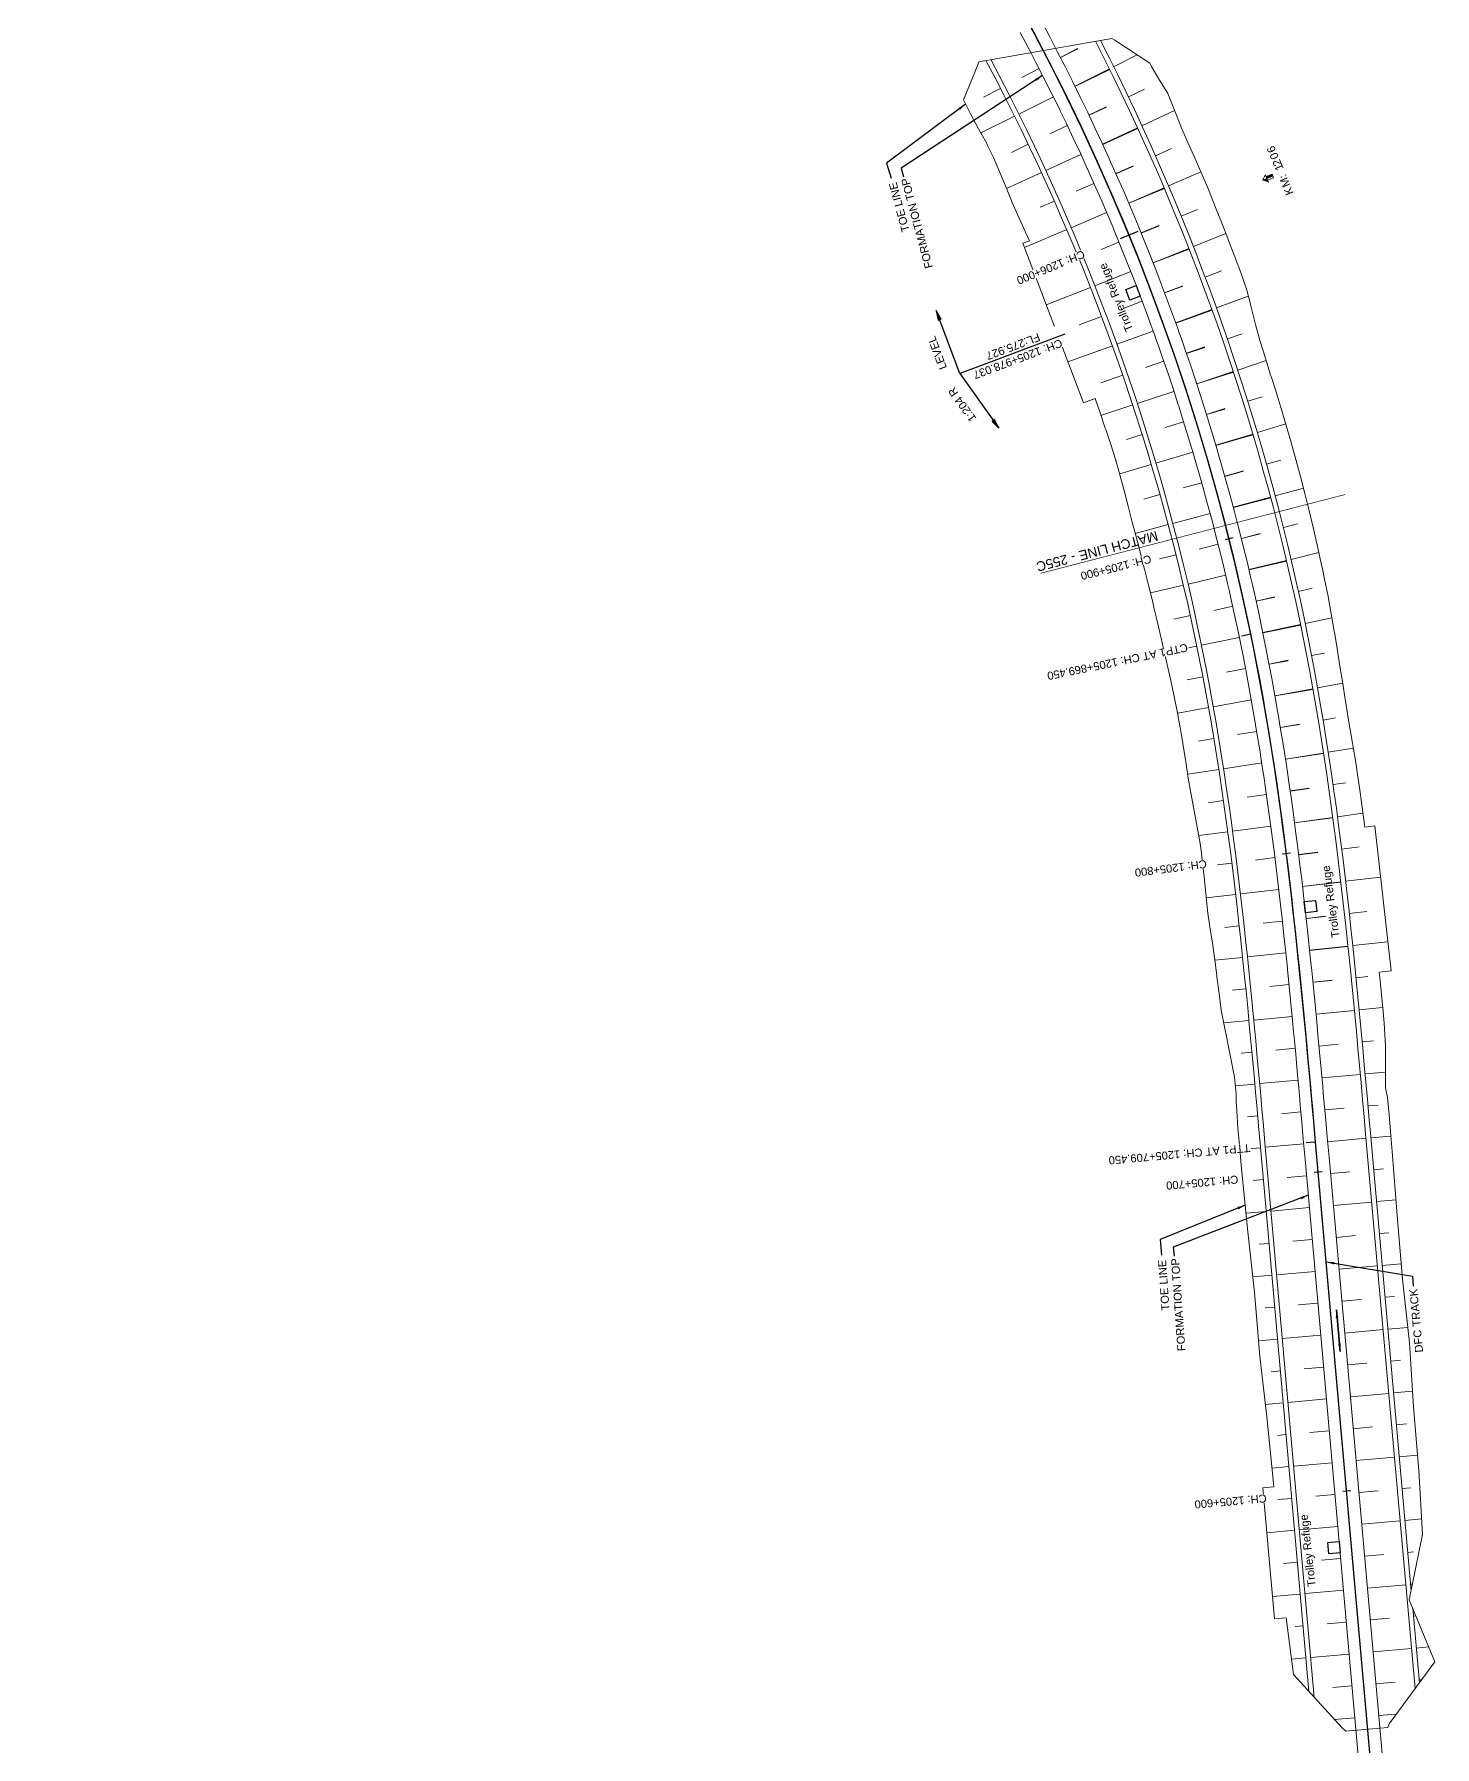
# Model space of a CAD drawing. Header units: metres. Extents: x 628619 to 633107, y 3388321 to 3391067.
# Drawn here: x 631748 to 632185, y 3389479 to 3390013 of the extents above; entities that cross this region are included whole.
import ezdxf
from ezdxf.enums import TextEntityAlignment as Align

# ---------------------------------------------------------------- set-up
doc = ezdxf.new("R2010")
doc.units = ezdxf.units.M
doc.header["$MEASUREMENT"] = 0
doc.linetypes.add('CENTER2', pattern=[1.125, 0.75, -0.125, 0.125, -0.125])
doc.linetypes.add('PHANTOM2', pattern=[1.25, 0.625, -0.125, 0.125, -0.125, 0.125, -0.125])
for name, color, linetype, lineweight in [('C-ALIG-DG-SPIRAL', 1, 'CENTER2', 70), ('C-ALIG-LABL-DG', 1, 'Continuous', 25), ('C-ALIG-LABL-DG-MARK', 1, 'Continuous', 25), ('Km post', 1, 'Continuous', 13), ('MATCH LINE', 7, 'Continuous', 0), ('PROPOSED DFCC TOE LINE', 239, 'Continuous', 0), ('PROPOSED DFCC TOE SLOPES', 239, 'Continuous', 0), ('PROPOSED DFCC TRACK', 1, 'Continuous', 0), ('PROPOSED FORMATION LINE - PLAN', 187, 'Continuous', 0)]:
    doc.layers.add(name, color=color, linetype=linetype, lineweight=lineweight)
doc.layers.add('Trolley Refuse', color=10, linetype='Continuous')
doc.styles.add('Arial', font='arial.ttf')
doc.styles.get("Standard").update_dxf_attribs({"font": 'arial.ttf'})
doc.dimstyles.new('ISO-25', dxfattribs={"dimtxt": 2.5, "dimasz": 2.5, "dimexe": 1.25, "dimexo": 0.625, "dimtad": 1, "dimtxsty": 'Standard', "dimcen": 2.5, "dimadec": 0, "dimazin": 0, "dimtfac": 1, "dimtmove": 0, "dimatfit": 3, "dimfxl": 1, "dimarcsym": 0})

# ---------------------------------------------------------------- blocks, each defined once
blk = doc.blocks.new('Direction')
h = blk.add_hatch(color=256)
h.dxf.hatch_style = 1
h.paths.add_polyline_path([(-5.54, 0), (-4.75, -0.13), (-4.75, 0.13)])
blk.add_lwpolyline([(-5.54, 0), (-4.75, -0.13), (-4.75, 0.13)], close=True)
blk.add_lwpolyline([(0, 0), (-5.54, 0)])
blk = doc.blocks.new('Tick Hor')
blk.add_lwpolyline([(-0.5, 0), (0.5, 0)])
blk = doc.blocks.new('KM Post')
at = {"layer": 'Km post', "lineweight": 13}
h = blk.add_hatch(color=256, dxfattribs=at)
h.paths.add_polyline_path([(0, -8.9), (1.6, -8.9), (1.6, -3.8), (0, -3.8)])
h.paths.add_polyline_path([(0, -3.8), (0, 0), (-3.4, -3.8)])
for p, q in [((0, -8.9), (0, 0)), ((3.1, -3.8), (0, 0)), ((3.1, -3.8), (-3.4, -3.8))]:
    blk.add_line(p, q, dxfattribs=at)
blk.add_lwpolyline([(1.6, -3.8), (1.6, -8.9), (-1.6, -8.9), (-1.6, -3.8)], dxfattribs=at)

msp = doc.modelspace()

# ---------------------------------------------------------------- linework, layer by layer
at = {"layer": 'C-ALIG-DG-SPIRAL', "color": 1, "linetype": 'Continuous', "lineweight": 30, "flags": 128}
for points in [[(632127.6174, 3389826.0314, 0.55174363), (631018.9214, 3390242.519)], [(632169.8403, 3389420.4818), (632147.7482, 3389668.603), (632147.2749, 3389673.9153), (632146.8003, 3389679.2275), (632146.323, 3389684.5394), (632145.8415, 3389689.851), (632145.3544, 3389695.162), (632144.8605, 3389700.4724), (632144.3584, 3389705.7821), (632143.8466, 3389711.0908), (632143.3237, 3389716.3984), (632142.7885, 3389721.7048), (632142.2395, 3389727.0098), (632141.6754, 3389732.3132), (632141.0948, 3389737.6149), (632140.4963, 3389742.9145), (632139.8785, 3389748.2119), (632139.2402, 3389753.5069), (632138.58, 3389758.7992), (632137.8964, 3389764.0886), (632137.1883, 3389769.3747), (632136.4541, 3389774.6572), (632135.6927, 3389779.9359), (632134.9027, 3389785.2104), (632134.0828, 3389790.4803), (632133.2316, 3389795.7453), (632132.348, 3389801.0049), (632131.4306, 3389806.2587), (632130.4783, 3389811.5063), (632129.4897, 3389816.7472), (632128.4636, 3389821.9809), (632127.399, 3389827.2069, 0.55066599), (631019.8597, 3390243.2599)]]:
    msp.add_lwpolyline(points, format="xyb", dxfattribs=at)
for points in [[(632147.8544, 3389667.41), (632147.3964, 3389672.5509), (632146.9373, 3389677.6918), (632146.4757, 3389682.8324), (632146.0104, 3389687.9726), (632145.5402, 3389693.1125), (632145.0639, 3389698.2517), (632144.5803, 3389703.3903), (632144.0881, 3389708.5281), (632143.5862, 3389713.6649), (632143.0733, 3389718.8007), (632142.5481, 3389723.9352), (632142.0095, 3389729.0683), (632141.4563, 3389734.1998), (632140.8872, 3389739.3296), (632140.301, 3389744.4575), (632139.6965, 3389749.5833), (632139.0726, 3389754.7067), (632138.4279, 3389759.8276), (632137.7613, 3389764.9457), (632137.0716, 3389770.0606), (632136.3575, 3389775.1723), (632135.618, 3389780.2803), (632134.8517, 3389785.3844), (632134.0575, 3389790.4842), (632133.2342, 3389795.5794), (632132.3806, 3389800.6696), (632131.4956, 3389805.7545), (632130.5779, 3389810.8335), (632129.6264, 3389815.9063), (632128.64, 3389820.9725), (632127.6174, 3389826.0314)], [(632169.737, 3389421.6429), (632147.8544, 3389667.41)]]:
    msp.add_lwpolyline(points, dxfattribs=at)
at = {"layer": 'C-ALIG-LABL-DG', "color": 1, "linetype": 'Continuous', "lineweight": 25}
msp.add_line((632089.5493, 3389950.7101), (632087.2366, 3389949.7606), dxfattribs=at)
at = {"layer": 'C-ALIG-LABL-DG-MARK', "color": 1, "linetype": 'Continuous', "lineweight": 25}
for p, q in [((632127.6174, 3389826.0314), (632124.6791, 3389825.4263)), ((632147.8544, 3389667.41), (632144.8662, 3389667.1439))]:
    msp.add_line(p, q, dxfattribs=at)
at = {"layer": 'MATCH LINE', "color": 10, "linetype": 'PHANTOM2', "ltscale": 15, "const_width": 0.2}
msp.add_lwpolyline([(632157.0836, 3389869.6963), (632061.89, 3389845.0815)], dxfattribs=at)
at = {"layer": 'PROPOSED DFCC TOE LINE', "lineweight": 0, "flags": 128}
for points in [[(632178.919, 3389496.6722), (632163.4859, 3389670.0042), (632163.0126, 3389675.3173), (632162.5376, 3389680.6335), (632162.0595, 3389685.9536), (632161.5762, 3389691.2856), (632161.0875, 3389696.615), (632160.5915, 3389701.9479), (632160.0868, 3389707.284), (632159.5721, 3389712.6233), (632159.0458, 3389717.9657), (632158.5067, 3389723.3108), (632157.9533, 3389728.6586), (632157.3842, 3389734.0089), (632156.798, 3389739.3614), (632156.1933, 3389744.716), (632155.5687, 3389750.0724), (632154.9227, 3389755.4304), (632154.2541, 3389760.7897), (632153.5614, 3389766.15), (632152.8432, 3389771.5111), (632152.0981, 3389776.8725), (632151.3248, 3389782.234), (632150.5217, 3389787.5952), (632149.6877, 3389792.9556), (632148.8213, 3389798.3149), (632147.9212, 3389803.6726), (632146.9861, 3389809.0283), (632146.0146, 3389814.3814), (632145.0054, 3389819.7314), (632143.9573, 3389825.0778), (632142.8751, 3389830.39, 0.06729477), (632079.074, 3390011.2778)], [(632177.7045, 3389527.2257), (632164.98, 3389670.1373), (632164.5067, 3389675.4504), (632164.0317, 3389680.767), (632163.5535, 3389686.0879), (632163.07, 3389691.4218), (632162.5811, 3389696.7529), (632162.085, 3389702.0879), (632161.58, 3389707.4266), (632161.065, 3389712.7688), (632160.5384, 3389718.1145), (632159.9989, 3389723.4633), (632159.4451, 3389728.8152), (632158.8755, 3389734.1699), (632158.2888, 3389739.5272), (632157.6835, 3389744.8871), (632157.0582, 3389750.2491), (632156.4116, 3389755.613), (632155.7422, 3389760.9787), (632155.0486, 3389766.3458), (632154.3294, 3389771.7139), (632153.5833, 3389777.0828), (632152.8088, 3389782.4522), (632152.0046, 3389787.8216), (632151.1692, 3389793.1906), (632150.3014, 3389798.5589), (632149.3997, 3389803.9259), (632148.4629, 3389809.2912), (632147.4895, 3389814.6544), (632146.4784, 3389820.0147), (632145.4282, 3389825.3718), (632144.3443, 3389830.6922, 0.0671334), (632080.6203, 3390011.549)], [(632145.7684, 3389495.7705), (632130.5163, 3389667.0687), (632130.0432, 3389672.3803), (632129.569, 3389677.688), (632129.0924, 3389682.991), (632128.6129, 3389688.2802), (632128.1277, 3389693.5711), (632127.6361, 3389698.8569), (632127.1367, 3389704.1375), (632126.6281, 3389709.4127), (632126.109, 3389714.6824), (632125.5781, 3389719.9464), (632125.034, 3389725.2045), (632124.4753, 3389730.4566), (632123.9008, 3389735.7025), (632123.3091, 3389740.9419), (632122.6989, 3389746.1748), (632122.0689, 3389751.4008), (632121.4178, 3389756.6197), (632120.7443, 3389761.8314), (632120.0471, 3389767.0354), (632119.325, 3389772.2316), (632118.5766, 3389777.4196), (632117.8008, 3389782.5992), (632116.9963, 3389787.77), (632116.1619, 3389792.9317), (632115.2963, 3389798.0839), (632114.3984, 3389803.2262), (632113.467, 3389808.3583), (632112.5009, 3389813.4797), (632111.4991, 3389818.59), (632110.4537, 3389823.7213, 0.07104656), (632044.8697, 3390005.2785)], [(632147.4378, 3389493.9343), (632132.0104, 3389667.2017), (632131.5372, 3389672.5134), (632131.063, 3389677.8215), (632130.5864, 3389683.1252), (632130.1067, 3389688.4164), (632129.6214, 3389693.709), (632129.1296, 3389698.997), (632128.6299, 3389704.2801), (632128.1211, 3389709.5582), (632127.6016, 3389714.8312), (632127.0703, 3389720.0988), (632126.5258, 3389725.361), (632125.9666, 3389730.6176), (632125.3916, 3389735.8683), (632124.7993, 3389741.113), (632124.1884, 3389746.3514), (632123.5577, 3389751.5834), (632122.9058, 3389756.8087), (632122.2315, 3389762.0271), (632121.5333, 3389767.2382), (632120.8102, 3389772.4419), (632120.0607, 3389777.6378), (632119.2836, 3389782.8256), (632118.4778, 3389788.005), (632117.6419, 3389793.1756), (632116.7748, 3389798.3371), (632115.8752, 3389803.4891), (632114.942, 3389808.6312), (632113.9739, 3389813.763), (632112.97, 3389818.8841), (632111.923, 3389824.0236, 0.07086822), (632046.4233, 3390005.551)]]:
    msp.add_lwpolyline(points, format="xyb", dxfattribs=at)
for points in [[(632085.0763, 3390011.5899), (632096.0219, 3390004.4653), (632096.6229, 3390003.4501), (632098.799, 3389999.6866), (632101.6618, 3389994.9408), (632103.7247, 3389989.8168), (632105.729, 3389984.7428), (632105.7529, 3389984.6817), (632107.9679, 3389979.6336), (632110.2341, 3389974.608), (632112.4171, 3389969.5458), (632114.0566, 3389965.6734), (632114.5577, 3389964.4654), (632116.6204, 3389959.353), (632118.6456, 3389954.2258), (632120.4196, 3389949.642), (632120.633, 3389949.0842), (632121.7004, 3389946.3206), (632122.6175, 3389943.9417), (632124.5625, 3389938.7841), (632126.3145, 3389933.5559), (632127.2549, 3389929.9924), (632127.719, 3389928.2067), (632128.1497, 3389926.5358), (632129.0871, 3389922.8523), (632130.5532, 3389917.5384), (632132.1702, 3389912.2791), (632133.7847, 3389907.0209), (632133.9353, 3389906.5678), (632135.5004, 3389901.7953), (632137.1317, 3389896.5429), (632138.6948, 3389891.2698), (632140.0093, 3389886.7178), (632140.2178, 3389885.9851), (632141.6911, 3389880.6865), (632143.1133, 3389875.3741), (632144.495, 3389870.0514), (632145.3529, 3389866.6601), (632145.8376, 3389864.719), (632147.1177, 3389859.3715), (632148.3448, 3389854.0119), (632149.5323, 3389848.644), (632150.0084, 3389846.4363), (632150.6793, 3389843.2679), (632151.7242, 3389837.8706), (632152.7281, 3389832.4666), (632153.6983, 3389827.0238), (632153.8666, 3389826.0563), (632154.6229, 3389821.5802), (632155.4418, 3389816.125), (632156.3173, 3389810.6887), (632157.0976, 3389805.6463), (632157.157, 3389805.2538), (632158.0131, 3389799.829), (632158.9672, 3389794.4265), (632159.8747, 3389789.0222), (632160.4864, 3389785.3619), (632160.7723, 3389783.6219), (632161.5756, 3389778.2135), (632162.3046, 3389772.8012), (632163.0012, 3389767.3912), (632163.1881, 3389765.817), (632166.3592, 3389766.1741), (632171.4625, 3389720.8572), (632167.751, 3389720.4393), (632167.9047, 3389718.8477), (632168.4159, 3389713.4841), (632168.9152, 3389708.126), (632169.2476, 3389704.4975), (632169.4041, 3389702.7733), (632169.6605, 3389697.4056), (632169.6673, 3389692.0222), (632169.6732, 3389686.6459), (632169.7371, 3389684.3538), (632170.316, 3389681.3335), (632170.8276, 3389676.0154), (632171.2613, 3389670.6965), (632171.7773, 3389664.4362), (632173.3648, 3389644.4984), (632174.9562, 3389624.561), (632177.171, 3389604.6791), (632178.4792, 3389584.7165), (632180.0915, 3389564.7809), (632181.2818, 3389544.8077), (632177.1211, 3389524.3582), (632185.0738, 3389504.9871), (632170.7914, 3389485.6919)], [(632156.1181, 3389484.3869), (632140.9599, 3389501.0593), (632138.6631, 3389518.7456), (632134.9731, 3389518.417), (632131.3291, 3389559.3437), (632134.7744, 3389559.6504), (632134.6759, 3389560.7372), (632132.6999, 3389580.6404), (632130.3816, 3389600.5131), (632128.7542, 3389620.4473), (632126.5886, 3389640.3336), (632124.6069, 3389660.2363), (632124.0383, 3389666.4919), (632123.519, 3389671.797), (632123.1919, 3389677.1131), (632123.0171, 3389680.1535), (632123.0566, 3389682.4404), (632122.543, 3389687.7277), (632121.5139, 3389692.9613), (632120.4742, 3389698.1862), (632120.138, 3389699.8681), (632119.429, 3389703.4025), (632118.3772, 3389708.6097), (632117.6945, 3389713.8447), (632117.0244, 3389719.0735), (632116.9737, 3389719.4507), (632116.3173, 3389724.291), (632115.5836, 3389729.4979), (632114.8224, 3389734.6939), (632114.1548, 3389738.9553), (632114.039, 3389739.8792), (632113.5438, 3389745.0903), (632113.0056, 3389750.2903), (632112.4478, 3389755.4818), (632112.1194, 3389758.4486), (632111.7859, 3389760.6536), (632110.8955, 3389765.7876), (632109.951, 3389770.9053), (632108.9818, 3389776.0102), (632108.6641, 3389777.6524), (632108.058, 3389781.1128), (632107.2789, 3389786.2298), (632106.471, 3389791.3355), (632105.6282, 3389796.4289), (632105.5659, 3389796.7963), (632104.7365, 3389801.5071), (632103.6736, 3389806.5471), (632102.5706, 3389811.5709), (632101.6378, 3389815.69), (632101.433, 3389816.5792), (632100.3108, 3389821.582), (632099.1924, 3389826.5468), (632098.0451, 3389831.5045), (632097.3475, 3389834.42), (632096.8533, 3389836.4512), (632095.625, 3389841.3885), (632094.4213, 3389846.3311), (632093.1904, 3389851.2671), (632092.7337, 3389853.0608), (632091.907, 3389856.1898), (632090.5157, 3389861.0833), (632089.2588, 3389866.0135), (632088.0102, 3389870.948), (632087.8344, 3389871.6308), (632086.7083, 3389875.8693), (632085.3315, 3389880.7701), (632083.7603, 3389885.6119), (632082.2932, 3389890.0223), (632082.1513, 3389890.4407), (632080.4975, 3389895.2539), (632078.9427, 3389899.7008), (632075.2822, 3389898.3168), (632056.4138, 3389948.2207), (632058.4158, 3389948.9776), (632057.2307, 3389951.6271), (632055.1453, 3389956.2545), (632053.0909, 3389960.8953), (632053.068, 3389960.9512), (632051.1507, 3389965.5894), (632049.1754, 3389970.2704), (632047.1653, 3389974.9381), (632045.4903, 3389978.5663), (632044.9882, 3389979.5277), (632042.5356, 3389983.9811), (632040.0865, 3389988.4326), (632037.8068, 3389992.9689), (632042.3358, 3390003.8789)], [(632180.2633, 3389498.4882), (632178.1921, 3389521.7493)]]:
    msp.add_lwpolyline(points, dxfattribs=at)
at = {"layer": 'PROPOSED DFCC TOE SLOPES', "flags": 128}
for points in [[(632068.1213, 3390006.2179), (632073.4619, 3390009.0071)], [(632068.1456, 3390006.1704), (632073.5254, 3390008.8833)], [(632084.751, 3390003.3447), (632092.0719, 3390007.0364)], [(632061.461, 3390002.7697), (632056.0828, 3390000.0094)], [(632072.6482, 3389997.2416), (632083.4116, 3390002.6693)], [(632072.6718, 3389997.1937), (632083.5075, 3390002.4657)], [(632049.4102, 3389996.5849), (632044.0758, 3389993.8471)], [(632065.9395, 3389993.8885), (632055.1455, 3389988.5414)], [(632089.3404, 3389993.9091), (632094.3849, 3389996.2753)], [(632053.8013, 3389987.8756), (632043.2652, 3389982.6562)], [(632077.0469, 3389988.2017), (632082.4649, 3389990.8378)], [(632077.0698, 3389988.1535), (632082.5501, 3389990.7241)], [(632093.5855, 3389984.855), (632103.7933, 3389989.6431)], [(632070.2911, 3389984.9444), (632064.8349, 3389982.3376)], [(632081.3166, 3389979.1002), (632092.2275, 3389984.218)], [(632081.339, 3389979.051), (632092.3211, 3389984.0106)], [(632058.0676, 3389979.1044), (632052.8026, 3389976.5889)], [(632097.805, 3389975.5148), (632102.8003, 3389977.7706)], [(632074.5149, 3389975.9396), (632063.57, 3389970.9017)], [(632085.4548, 3389969.9373), (632090.9695, 3389972.4278)], [(632085.477, 3389969.8876), (632091.0037, 3389972.2875)], [(632062.2075, 3389970.2745), (632051.2911, 3389965.2496)], [(632078.6084, 3389966.8754), (632073.0773, 3389964.4257)], [(632101.8914, 3389966.1133), (632112.0037, 3389970.5044)], [(632066.2198, 3389961.3886), (632061.8057, 3389959.4336)], [(632089.4598, 3389960.7151), (632100.5155, 3389965.5158)], [(632089.4809, 3389960.666), (632100.6014, 3389965.308)], [(632082.5699, 3389957.7523), (632071.4855, 3389953.0326)], [(632105.8411, 3389956.659), (632110.919, 3389958.7786)], [(632070.1054, 3389952.445), (632056.9367, 3389946.8377)], [(632093.3328, 3389951.4378), (632098.9197, 3389953.7699)], [(632093.3529, 3389951.3889), (632098.9453, 3389953.6312)], [(632109.6545, 3389947.1514), (632119.8079, 3389951.2225)], [(632086.4014, 3389948.5732), (632080.8056, 3389946.2836)], [(632097.0743, 3389942.1073), (632108.2622, 3389946.5931)], [(632097.0943, 3389942.0567), (632108.343, 3389946.3786)], [(632073.8642, 3389943.4434), (632067.0901, 3389940.6717)], [(632090.103, 3389939.3414), (632078.8895, 3389934.9393)], [(632113.3343, 3389937.5838), (632118.4355, 3389939.5438)], [(632077.4932, 3389934.3912), (632063.6912, 3389928.9731)], [(632100.6807, 3389932.7221), (632106.3331, 3389934.8938)], [(632100.699, 3389932.6735), (632106.3526, 3389934.7564)], [(632093.6705, 3389930.0564), (632088.0128, 3389927.9274)], [(632116.873, 3389927.9754), (632126.8201, 3389931.6401)], [(632080.9933, 3389925.286), (632074.03, 3389922.6657)], [(632104.156, 3389923.2902), (632115.4654, 3389927.4568)], [(632104.1748, 3389923.2381), (632115.5424, 3389927.2366)], [(632097.1089, 3389920.7234), (632085.7735, 3389916.6419)], [(632120.2794, 3389918.3023), (632124.8658, 3389919.9156)], [(632084.3622, 3389916.1338), (632070.4409, 3389911.1213)], [(632107.4929, 3389913.8048), (632113.2041, 3389915.8137)], [(632107.5099, 3389913.7552), (632113.221, 3389915.6748)], [(632100.4092, 3389911.3409), (632094.6919, 3389909.3746)], [(632110.696, 3389904.2765), (632122.121, 3389908.1167)], [(632110.7125, 3389904.2257), (632122.1881, 3389907.902)], [(632123.5429, 3389908.5946), (632132.3886, 3389911.5678)], [(632087.5996, 3389906.9355), (632080.7077, 3389904.5653)], [(632103.5783, 3389901.9122), (632092.1319, 3389898.1553)], [(632090.7067, 3389897.6876), (632080.7807, 3389894.4297)], [(632113.7635, 3389894.7026), (632119.5262, 3389896.5487)], [(632126.6688, 3389898.8368), (632131.1028, 3389900.2573)], [(632106.6127, 3389892.4403), (632100.839, 3389890.6366)], [(632113.7795, 3389894.6508), (632119.5432, 3389896.4058)], [(632129.6561, 3389889.0318), (632138.555, 3389891.7414)], [(632093.6802, 3389888.4001), (632088.766, 3389886.865)], [(632116.6923, 3389885.0845), (632128.2211, 3389888.5949)], [(632116.7079, 3389885.0325), (632128.2855, 3389888.3755)], [(632109.5097, 3389882.9259), (632097.9581, 3389879.4997)], [(632132.5031, 3389879.1849), (632136.9489, 3389880.4686)], [(632096.5201, 3389879.0731), (632086.6321, 3389876.1404)], [(632119.4818, 3389875.4251), (632125.2973, 3389877.1043)], [(632119.4964, 3389875.3737), (632125.3084, 3389876.9626)], [(632099.227, 3389869.7047), (632094.1378, 3389868.2744)], [(632112.2689, 3389873.3701), (632106.4472, 3389871.734)], [(632135.208, 3389869.3022), (632144.0612, 3389871.7226)], [(632122.1334, 3389865.7278), (632133.7611, 3389868.9066)], [(632122.1472, 3389865.6762), (632133.815, 3389868.6882)], [(632101.8003, 3389860.2966), (632091.5164, 3389857.5636)], [(632114.8919, 3389863.7757), (632103.25, 3389860.6819)], [(632137.7715, 3389859.3819), (632142.1714, 3389860.5177)], [(632117.378, 3389854.145), (632111.5141, 3389852.6756)], [(632124.6466, 3389855.9937), (632130.5094, 3389857.5072)], [(632124.6596, 3389855.942), (632130.5143, 3389857.3648)], [(632104.239, 3389850.8527), (632099.0882, 3389849.5621)], [(632127.021, 3389846.2249), (632138.7354, 3389849.0717)], [(632127.0332, 3389846.173), (632138.7819, 3389848.8516)], [(632140.193, 3389849.4259), (632148.8917, 3389851.5399)], [(632119.7268, 3389844.4798), (632108.0025, 3389841.7188)], [(632106.5425, 3389841.375), (632096.2324, 3389838.947)], [(632129.2561, 3389836.4233), (632135.1595, 3389837.7692)], [(632129.2675, 3389836.3712), (632135.1603, 3389837.6267)], [(632142.472, 3389839.4364), (632146.7574, 3389840.4135)], [(632121.9378, 3389834.7822), (632116.0344, 3389833.4803)], [(632108.7103, 3389831.8652), (632103.5969, 3389830.7376)], [(632131.3515, 3389826.5908), (632143.1375, 3389829.102)], [(632131.362, 3389826.5394), (632143.1815, 3389828.8853)], [(632144.6046, 3389829.4146), (632152.955, 3389831.1938)], [(632110.7387, 3389822.3227), (632100.6121, 3389820.2391)], [(632124.0107, 3389825.0536), (632112.2079, 3389822.625)], [(632133.3089, 3389816.7309), (632139.2434, 3389817.9087)], [(632133.3181, 3389816.6819), (632139.2429, 3389817.7761)], [(632146.6002, 3389819.3689), (632150.6567, 3389820.174)], [(632112.6394, 3389812.7457), (632107.6844, 3389811.7965)], [(632125.9475, 3389815.2952), (632120.0055, 3389814.1569)], [(632127.7547, 3389805.5097), (632115.8912, 3389803.3972)], [(632135.1344, 3389806.8482), (632146.9846, 3389809.0368)], [(632135.1427, 3389806.8009), (632147.0194, 3389808.8373)], [(632148.4596, 3389809.3093), (632156.3061, 3389810.7584)], [(632114.4144, 3389803.1343), (632104.7529, 3389801.4139)], [(632129.4369, 3389795.6988), (632123.468, 3389794.711)], [(632136.8326, 3389796.9448), (632142.7957, 3389797.9672)], [(632136.8398, 3389796.9018), (632142.7898, 3389797.8511)], [(632150.1878, 3389799.2347), (632154.043, 3389799.8957)], [(632116.0687, 3389793.4864), (632111.2245, 3389792.6847)], [(632151.7961, 3389789.1615), (632159.6411, 3389790.4131)], [(632131.0057, 3389785.865), (632119.0962, 3389784.0301)], [(632138.4152, 3389787.0268), (632150.3148, 3389788.9252)], [(632138.4213, 3389786.9872), (632150.3407, 3389788.7584)], [(632117.6137, 3389783.8017), (632107.877, 3389782.3016)], [(632153.2941, 3389779.0876), (632157.2819, 3389779.6802)], [(632119.0575, 3389774.0857), (632114.3312, 3389773.407)], [(632132.47, 3389776.0116), (632126.4814, 3389775.1517)], [(632139.8912, 3389777.0959), (632145.8755, 3389777.9852)], [(632139.8964, 3389777.0595), (632145.8645, 3389777.8866)], [(632141.2692, 3389767.1542), (632153.2053, 3389768.8085)], [(632141.2737, 3389767.1211), (632153.224, 3389768.6688)], [(632154.6911, 3389769.0144), (632162.6502, 3389770.1175)], [(632120.4081, 3389764.3409), (632111.3568, 3389763.1276)], [(632133.838, 3389766.1412), (632121.8948, 3389764.5402)], [(632142.5581, 3389757.2039), (632148.558, 3389757.981)], [(632142.5618, 3389757.174), (632148.5429, 3389757.8998)], [(632155.996, 3389758.9443), (632161.5043, 3389759.6577)], [(632121.6736, 3389754.5692), (632117.1704, 3389754.0044)], [(632135.1183, 3389756.2556), (632129.1153, 3389755.5026)], [(632143.7665, 3389747.2469), (632155.7289, 3389748.6985)], [(632143.7696, 3389747.2203), (632155.7419, 3389748.5864)], [(632157.218, 3389748.8792), (632168.1573, 3389750.2067)], [(632122.8624, 3389744.7724), (632113.6768, 3389743.691)], [(632136.3195, 3389746.3567), (632124.3521, 3389744.9478)], [(632137.4503, 3389736.4461), (632131.4372, 3389735.779)], [(632144.9033, 3389737.2848), (632150.9144, 3389737.9707)], [(632144.9059, 3389737.2615), (632150.8962, 3389737.9072)], [(632158.3661, 3389738.821), (632163.8326, 3389739.4448)], [(632123.983, 3389734.952), (632119.4573, 3389734.4499)], [(632138.5196, 3389726.5256), (632126.5355, 3389725.2672)], [(632145.9775, 3389727.3191), (632157.9583, 3389728.6104)], [(632145.9797, 3389727.2986), (632157.9672, 3389728.5242)], [(632159.4496, 3389728.7712), (632170.4379, 3389729.9555)], [(632125.0437, 3389725.1105), (632116.3303, 3389724.1955)], [(632126.052, 3389715.2475), (632121.8374, 3389714.826)], [(632139.5348, 3389716.5959), (632133.5148, 3389715.9939)], [(632146.9967, 3389717.3505), (632153.0154, 3389717.9658)], [(632146.9984, 3389717.334), (632152.9948, 3389717.9204)], [(632160.4765, 3389718.7286), (632164.16, 3389719.1052)], [(632161.4573, 3389708.7002), (632168.7948, 3389709.4177)], [(632127.0186, 3389705.363), (632119.185, 3389704.6107)], [(632140.5065, 3389706.6581), (632128.5117, 3389705.5063)], [(632147.9716, 3389707.3815), (632159.9644, 3389708.5542)], [(632147.9728, 3389707.3685), (632159.9696, 3389708.4994)], [(632162.4015, 3389698.6843), (632165.9843, 3389699.0221)], [(632127.9521, 3389695.4594), (632124.5474, 3389695.1429)], [(632141.444, 3389696.7136), (632135.4199, 3389696.1536)], [(632148.9113, 3389697.4127), (632154.9346, 3389697.9805)], [(632148.9122, 3389697.403), (632154.9121, 3389697.9529)], [(632149.825, 3389687.4448), (632161.8247, 3389688.5446)], [(632149.8255, 3389687.4385), (632161.8271, 3389688.5181)], [(632163.3184, 3389688.6815), (632169.6703, 3389689.2637)], [(632128.8615, 3389685.5379), (632122.8091, 3389684.9883)], [(632142.356, 3389686.7633), (632130.3554, 3389685.6736)], [(632150.7215, 3389677.4787), (632156.7472, 3389678.0207)], [(632150.7218, 3389677.4757), (632156.723, 3389678.0108)], [(632164.217, 3389678.6927), (632167.3663, 3389678.976)], [(632129.7555, 3389675.5995), (632126.538, 3389675.3113)], [(632143.2515, 3389676.8082), (632137.2256, 3389676.2685)], [(632144.1395, 3389666.8494), (632132.137, 3389665.78)], [(632151.6098, 3389667.5152), (632163.6122, 3389668.5854)], [(632151.6099, 3389667.5148), (632163.6124, 3389668.5835)], [(632165.1063, 3389668.7186), (632171.3783, 3389669.2778)], [(632130.6429, 3389665.6469), (632124.1676, 3389665.0699)], [(632131.5297, 3389655.6873), (632128.3232, 3389655.4018)], [(632145.0263, 3389656.889), (632139.0001, 3389656.3525)], [(632152.4968, 3389657.5542), (632158.5229, 3389658.0907)], [(632165.9934, 3389658.7559), (632169.0895, 3389659.0316)], [(632132.4166, 3389645.7267), (632126.1075, 3389645.165)], [(632145.9132, 3389646.9284), (632133.9107, 3389645.8598)], [(632153.3836, 3389647.5936), (632165.3861, 3389648.6623)], [(632166.8802, 3389648.7953), (632172.9794, 3389649.3384)], [(632133.3034, 3389635.7661), (632130.2246, 3389635.492)], [(632146.8, 3389636.9678), (632140.7739, 3389636.4313)], [(632154.2705, 3389637.633), (632160.2967, 3389638.1695)], [(632167.7671, 3389638.8347), (632170.7706, 3389639.1021)], [(632168.654, 3389628.8741), (632174.5699, 3389629.4008)], [(632134.1903, 3389625.8055), (632128.2285, 3389625.2747)], [(632147.6869, 3389627.0072), (632135.6844, 3389625.9386)], [(632155.1574, 3389627.6724), (632167.1599, 3389628.7411)], [(632156.0442, 3389617.7118), (632162.0704, 3389618.2484)], [(632169.5408, 3389618.9135), (632172.5334, 3389619.18)], [(632135.0772, 3389615.8449), (632132.125, 3389615.5821)], [(632148.5738, 3389617.0466), (632142.5476, 3389616.5101)], [(632156.9311, 3389607.7512), (632168.9336, 3389608.8199)], [(632170.4277, 3389608.9529), (632176.6334, 3389609.5055)], [(632135.9641, 3389605.8843), (632129.9865, 3389605.3521)], [(632149.4607, 3389607.086), (632137.4581, 3389606.0174)], [(632150.3475, 3389597.1255), (632144.3214, 3389596.5889)], [(632157.818, 3389597.7906), (632163.8441, 3389598.3272)], [(632171.3146, 3389598.9923), (632174.4111, 3389599.268)], [(632136.8509, 3389595.9237), (632133.9144, 3389595.6623)], [(632151.2344, 3389587.1649), (632139.2319, 3389586.0962)], [(632158.7048, 3389587.83), (632170.7074, 3389588.8987)], [(632172.2015, 3389589.0317), (632178.1616, 3389589.5624)], [(632137.7378, 3389585.9631), (632132.1371, 3389585.4645)], [(632138.6247, 3389576.0026), (632135.9164, 3389575.7614)], [(632152.1213, 3389577.2043), (632146.0951, 3389576.6677)], [(632159.5917, 3389577.8694), (632165.6179, 3389578.406)], [(632173.0883, 3389579.0711), (632176.2412, 3389579.3519)], [(632139.5115, 3389566.042), (632134.1962, 3389565.5687)], [(632153.0081, 3389567.2437), (632141.0056, 3389566.175)], [(632160.4786, 3389567.9088), (632172.4811, 3389568.9775)], [(632173.9752, 3389569.1105), (632179.7001, 3389569.6203)], [(632174.8621, 3389559.1499), (632177.6299, 3389559.3964)], [(632140.3984, 3389556.0814), (632136.0435, 3389555.6936)], [(632153.895, 3389557.2831), (632147.8689, 3389556.7465)], [(632161.3655, 3389557.9482), (632167.3916, 3389558.4848)], [(632162.2523, 3389547.9876), (632174.2548, 3389549.0563)], [(632175.7489, 3389549.1893), (632180.9928, 3389549.6562)], [(632141.2853, 3389546.1208), (632132.5755, 3389545.3453)], [(632154.7819, 3389547.3225), (632142.7794, 3389546.2538)], [(632163.1392, 3389538.027), (632169.1654, 3389538.5636)], [(632176.6358, 3389539.2287), (632178.4236, 3389539.3879)], [(632142.1721, 3389536.1602), (632137.8172, 3389535.7724)], [(632155.6688, 3389537.3619), (632149.6426, 3389536.8253)], [(632156.5556, 3389527.4013), (632144.5531, 3389526.3326)], [(632164.0261, 3389528.0664), (632176.0286, 3389529.1351)], [(632177.5227, 3389529.2681), (632178.1311, 3389529.3223)], [(632143.059, 3389526.1996), (632134.3492, 3389525.4241)], [(632157.4425, 3389517.4407), (632151.4163, 3389516.9041)], [(632164.9129, 3389518.1058), (632170.9391, 3389518.6424)], [(632178.4095, 3389519.3076), (632178.7882, 3389519.3413)], [(632143.9459, 3389516.239), (632141.4956, 3389516.0208)], [(632144.8328, 3389506.2784), (632140.3342, 3389505.8778)], [(632158.3294, 3389507.4801), (632146.3268, 3389506.4114)], [(632165.7998, 3389508.1452), (632177.8023, 3389509.2139)], [(632179.2964, 3389509.347), (632183.1433, 3389509.6895)], [(632145.7196, 3389496.3178), (632145.3044, 3389496.2808)], [(632159.2162, 3389497.5195), (632153.1901, 3389496.9829)], [(632166.6867, 3389498.1847), (632172.7128, 3389498.7212)], [(632180.1833, 3389499.3864), (632180.9806, 3389499.4574)], [(632160.1031, 3389487.5589), (632153.7486, 3389486.9931)], [(632167.5736, 3389488.2241), (632173.0249, 3389488.7094)]]:
    msp.add_lwpolyline(points, dxfattribs=at)
at = {"layer": 'PROPOSED DFCC TRACK', "linetype": 'Continuous', "flags": 128}
for points in [[(632042.3358, 3390003.8789), (632042.638, 3390004.8871), (632084.1331, 3390012.1652), (632085.0763, 3390011.5899)], [(632156.1181, 3389484.3869), (632157.278, 3389483.4016), (632170.3673, 3389484.5657), (632170.7914, 3389485.6919)]]:
    msp.add_lwpolyline(points, dxfattribs=at)
at = {"layer": 'PROPOSED FORMATION LINE - PLAN', "lineweight": 0, "flags": 128}
for points in [[(632169.7779, 3389463.467), (632168.0041, 3389483.3882), (632166.2304, 3389503.3094), (632164.4566, 3389523.2305), (632162.6829, 3389543.1517), (632160.9092, 3389563.0729), (632159.1354, 3389582.9941), (632157.3617, 3389602.9153), (632155.5879, 3389622.8365), (632153.8142, 3389642.7577), (632152.0405, 3389662.6789), (632151.4834, 3389668.9356), (632151.0101, 3389674.2483), (632150.5354, 3389679.562), (632150.2625, 3389682.6029), (632150.0578, 3389684.8763), (632149.576, 3389690.1913), (632149.0886, 3389695.5067), (632148.5942, 3389700.8224), (632148.4331, 3389702.5354), (632148.0914, 3389706.1384), (632147.5789, 3389711.4543), (632147.0553, 3389716.7702), (632146.5191, 3389722.0858), (632146.4799, 3389722.4698), (632145.9691, 3389727.401), (632145.4038, 3389732.7155), (632144.8218, 3389738.0292), (632144.3299, 3389742.3976), (632144.2218, 3389743.3419), (632143.6025, 3389748.6533), (632142.9624, 3389753.9633), (632142.3001, 3389759.2715), (632141.9107, 3389762.3081), (632141.6144, 3389764.5777), (632140.9039, 3389769.8816), (632140.1671, 3389775.1829), (632139.4029, 3389780.4812), (632139.1505, 3389782.1878), (632138.6098, 3389785.7763), (632137.7865, 3389791.0677), (632136.9317, 3389796.355), (632136.0442, 3389801.6379), (632135.9788, 3389802.0194), (632135.1226, 3389806.9159), (632134.1657, 3389812.1886), (632133.1722, 3389817.4554), (632132.3271, 3389821.7812), (632132.1409, 3389822.7158), (632131.0707, 3389827.9694), (632129.9679, 3389833.1808), (632128.8257, 3389838.3838), (632128.1344, 3389841.445), (632127.6442, 3389843.5779), (632126.4234, 3389848.763), (632125.1634, 3389853.9386), (632123.8642, 3389859.1046), (632123.3819, 3389860.9817), (632122.526, 3389864.2606), (632121.1488, 3389869.4064), (632119.7327, 3389874.5415), (632118.2778, 3389879.6658), (632118.0732, 3389880.3747), (632116.7841, 3389884.7789), (632115.2517, 3389889.8806), (632113.6808, 3389894.9705), (632112.2126, 3389899.6081), (632112.0714, 3389900.0484), (632110.4236, 3389905.114), (632108.7375, 3389910.167), (632107.0132, 3389915.207), (632105.805, 3389918.6662), (632105.2508, 3389920.2339), (632104.6543, 3389921.9083), (632103.4505, 3389925.2472), (632101.6122, 3389930.2468), (632099.7361, 3389935.2324), (632098.8556, 3389937.5335), (632097.8224, 3389940.2036), (632097.6127, 3389940.7413), (632095.871, 3389945.1601), (632093.8822, 3389950.1018), (632091.8561, 3389955.0282), (632091.37, 3389956.1946), (632089.7927, 3389959.9392), (632087.6923, 3389964.8344), (632085.5548, 3389969.7136), (632083.3805, 3389974.5765), (632083.3544, 3389974.6342), (632081.1694, 3389979.4228), (632078.9217, 3389984.2521), (632076.6375, 3389989.0644), (632074.8152, 3389992.8373), (632074.3169, 3389993.8592), (632071.9601, 3389998.6363), (632069.5673, 3390003.3955), (632067.1384, 3390008.1363), (632065.7596, 3390010.7891), (632064.6738, 3390012.8587), (632062.1735, 3390017.5623)], [(632162.3074, 3389462.8018), (632160.5337, 3389482.723), (632158.7599, 3389502.6442), (632156.9862, 3389522.5654), (632155.2125, 3389542.4866), (632153.4387, 3389562.4078), (632151.665, 3389582.329), (632149.8912, 3389602.2502), (632148.1175, 3389622.1713), (632146.3438, 3389642.0925), (632144.57, 3389662.0137), (632144.0129, 3389668.2704), (632143.5397, 3389673.5822), (632143.0653, 3389678.8929), (632142.7926, 3389681.9314), (632142.5881, 3389684.2024), (632142.1069, 3389689.5106), (632141.6203, 3389694.8173), (632141.1269, 3389700.1224), (632140.9663, 3389701.8315), (632140.6253, 3389705.4257), (632140.1142, 3389710.7272), (632139.5922, 3389716.0266), (632139.0579, 3389721.3238), (632139.0188, 3389721.7063), (632138.51, 3389726.6186), (632137.947, 3389731.9109), (632137.3677, 3389737.2005), (632136.8782, 3389741.5475), (632136.7707, 3389742.4871), (632136.1546, 3389747.7705), (632135.5181, 3389753.0506), (632134.8598, 3389758.327), (632134.4729, 3389761.3445), (632134.1785, 3389763.5995), (632133.4727, 3389768.8678), (632132.7412, 3389774.1316), (632131.9826, 3389779.3906), (632131.7322, 3389781.0842), (632131.1956, 3389784.6446), (632130.379, 3389789.893), (632129.5315, 3389795.1356), (632128.6518, 3389800.3719), (632128.587, 3389800.7499), (632127.7387, 3389805.6016), (632126.7908, 3389810.8241), (632125.8071, 3389816.0391), (632124.9706, 3389820.3211), (632124.7863, 3389821.2461), (632123.7273, 3389826.4445), (632122.6363, 3389831.6004), (632121.5063, 3389836.7479), (632120.8223, 3389839.7765), (632120.3374, 3389841.8867), (632119.1296, 3389847.0165), (632117.883, 3389852.137), (632116.5977, 3389857.2479), (632116.1205, 3389859.1051), (632115.2737, 3389862.349), (632113.9112, 3389867.4399), (632112.5102, 3389872.5203), (632111.0707, 3389877.59), (632110.8683, 3389878.2914), (632109.593, 3389882.6486), (632108.0769, 3389887.696), (632106.5228, 3389892.7316), (632105.0702, 3389897.3198), (632104.9305, 3389897.7554), (632103.3003, 3389902.767), (632101.6322, 3389907.7661), (632099.9263, 3389912.7524), (632098.7309, 3389916.1748), (632098.1827, 3389917.7257), (632097.5925, 3389919.3823), (632096.4015, 3389922.6857), (632094.5828, 3389927.632), (632092.7267, 3389932.5644), (632091.8556, 3389934.841), (632090.8333, 3389937.4826), (632090.626, 3389938.0146), (632088.9028, 3389942.3863), (632086.9352, 3389947.2753), (632084.9307, 3389952.1493), (632084.4498, 3389953.3032), (632082.8893, 3389957.0079), (632080.8112, 3389961.851), (632078.6965, 3389966.6782), (632076.5454, 3389971.4892), (632076.5195, 3389971.5463), (632074.3578, 3389976.2838), (632072.1341, 3389981.0617), (632069.8742, 3389985.8227), (632068.0714, 3389989.5554), (632067.5784, 3389990.5664), (632065.2467, 3389995.2926), (632062.8794, 3390000.001), (632060.4764, 3390004.6914), (632059.1123, 3390007.3159), (632058.0381, 3390009.3634), (632055.5644, 3390014.0169)]]:
    msp.add_lwpolyline(points, dxfattribs=at)
at = {"layer": 'Trolley Refuse'}
for points in [[(632091.8179, 3389934.9588), (632093.0558, 3389931.685), (632089.7819, 3389930.4472), (632088.5441, 3389933.721)], [(632147.7955, 3389742.8989), (632148.1872, 3389739.4208), (632144.7092, 3389739.0292), (632144.3175, 3389742.5072)], [(632155.2023, 3389542.6007), (632155.5127, 3389539.1145), (632152.0265, 3389538.8041), (632151.7161, 3389542.2903)]]:
    msp.add_lwpolyline(points, close=True, dxfattribs=at)

# ---------------------------------------------------------------- block references
at = {"layer": 'C-ALIG-LABL-DG', "color": 1, "linetype": 'Continuous', "lineweight": 25}
for name, p, xscale, yscale, zscale, rotation in [('KM Post', (632131.2172, 3389967.8994), 0.3933041122191765, 0.3933041122191765, 0.3933041122191765, 111.7508699456574), ('Tick Hor', (632089.5493, 3389950.7101), 5.999999999999978, 5.999999999999978, 5.999999999999978, 202.3218298267468), ('Direction', (632036.6968, 3389907.4763), 3.789791541545083, 3.789791541545083, 3.789791541545083, 290.52413381862), ('Tick Hor', (632120.8047, 3389855.8096), 2.5, 2.5, 2.5, 194.1367184677479), ('Tick Hor', (632138.7245, 3389757.4931), 2.500000000000008, 2.500000000000008, 2.500000000000008, 187.1853352039864), ('Tick Hor', (632148.6925, 3389657.9972), 2.5, 2.5, 2.5, 185.0880800898396), ('Tick Hor', (632157.5612, 3389558.3913), 2.5, 2.5, 2.5, 185.0880800898396)]:
    msp.add_blockref(name, p, dxfattribs=dict(at, xscale=xscale, yscale=yscale, zscale=zscale, rotation=rotation))

# ---------------------------------------------------------------- texts
at = {"layer": 'C-ALIG-LABL-DG', "color": 1, "linetype": 'Continuous', "lineweight": 25, "char_height": 2.5, "attachment_point": 7, "style": 'Arial'}
for s, insert, rotation in [('6', (632135.5703, 3389977.1228), 113.414594), ('0', (632136.443, 3389975.0433), 113.242907), ('2', (632137.3193, 3389972.9374), 113.069272), ('1', (632137.9095, 3389971.5087), 112.951589), ('M', (632140.016, 3389966.3408), 112.526752), (':', (632138.8843, 3389969.1308), 112.75595), ('K', (632141.0183, 3389963.8426), 112.32183)]:
    msp.add_mtext(s, dxfattribs=dict(at, insert=insert, rotation=rotation))
at = {"layer": 'MATCH LINE', "color": 10, "linetype": 'Continuous'}
msp.add_text('MATCH LINE - 255C', height=3, rotation=194.59768, dxfattribs=at).set_placement((632098.1392, 3389858.3211))
at = {"layer": 'PROPOSED DFCC TOE LINE', "lineweight": 0}
for rotation, p in [(105.039166, (632016.8846, 3389967.4979, -306.8582)), (94, (632101.1112, 3389630.7213))]:
    msp.add_text('TOE LINE', height=2.5, rotation=rotation, dxfattribs=at).set_placement(p, align=Align.RIGHT)
at = {"layer": 'PROPOSED DFCC TRACK', "color": 10, "linetype": 'Continuous', "lineweight": -3, "ltscale": 5}
msp.add_text(' DFC TRACK', height=2.5, rotation=95.238382, dxfattribs=at).set_placement((632179.6203, 3389621.6607), align=Align.RIGHT)
at = {"layer": 'PROPOSED FORMATION LINE - PLAN', "lineweight": 0}
for rotation, p in [(105.039166, (632020.7423, 3389968.8253)), (94, (632105.1608, 3389631.2156, 306.8582))]:
    msp.add_text('FORMATION TOP', height=2.5, rotation=rotation, dxfattribs=at).set_placement(p, align=Align.RIGHT)
at = {"layer": 'Trolley Refuse'}
for rotation, p in [(112.099, (632090.9059, 3389921.2213)), (97.812839, (632155.3516, 3389731.4155)), (96.475703, (632147.8984, 3389528.6647))]:
    msp.add_text('Trolley Refuge', height=2.5, rotation=rotation, dxfattribs=at).set_placement(p)

# ---------------------------------------------------------------- leaders
at = {"layer": 'PROPOSED DFCC TOE LINE', "lineweight": 0}
for points in [[(632038.4807, 3389991.6279, -306.8582), (632013.7745, 3389973.2432, -306.8582), (632015.2271, 3389968.5264, -306.8582)], [(632125.8582, 3389647.6693), (632099.2667, 3389636.9886), (632099.7044, 3389632.0727)]]:
    msp.add_leader(points, dimstyle='ISO-25', override={"dimtxt": 3, "dimasz": 2.5, "dimgap": 0.625, "dimtad": 0, "dimdec": 3, "dimzin": 2, "dimtdec": 3}, dxfattribs=at)
at = {"layer": 'PROPOSED DFCC TRACK', "color": 10, "linetype": 'Continuous', "lineweight": -3, "ltscale": 5}
msp.add_leader([(632151.1885, 3389629.9634), (632178.079, 3389625.5267), (632178.3627, 3389622.3404)], dimstyle='ISO-25', override={"dimtxt": 3, "dimasz": 2.5, "dimgap": 0.625, "dimtad": 0, "dimdec": 3, "dimzin": 2, "dimtdec": 3}, dxfattribs=at)
at = {"layer": 'PROPOSED DFCC TRACK', "linetype": 'Continuous', "lineweight": 0}
for points in [[(632154.3335, 3389615.0133), (632155.4911, 3389602.0126)], [(632155.4911, 3389602.0126), (632154.3335, 3389615.0133)]]:
    msp.add_leader(points, dimstyle='ISO-25', override={"dimtxt": 3, "dimasz": 2.5, "dimtad": 0, "dimdec": 3, "dimzin": 2, "dimtdec": 3}, dxfattribs=at)
at = {"layer": 'PROPOSED FORMATION LINE - PLAN', "lineweight": 0}
for points in [[(632062.5668, 3390000.6228, -306.8582), (632018.3188, 3389971.6982, -306.8582), (632019.141, 3389968.9914, -306.8582)], [(632145.5711, 3389650.7699), (632103.3893, 3389634.5305), (632103.6293, 3389631.7118)]]:
    msp.add_leader(points, dimstyle='ISO-25', override={"dimtxt": 3, "dimasz": 2.5, "dimgap": 0.625, "dimtad": 0, "dimdec": 3, "dimzin": 2, "dimtdec": 3}, dxfattribs=at)

# ---------------------------------------------------------------- next in the draw order: texts
at = {"layer": 'C-ALIG-LABL-DG', "color": 1, "linetype": 'Continuous', "lineweight": 25, "char_height": 2.5, "style": 'Arial', "bg_fill": 3, "box_fill_scale": 1.04, "bg_fill_color": 256, "bg_fill_true_color": 13158600, "bg_fill_transparency": 0}
for s, insert, width, attachment_point, rotation in [('CH: 1206+000', (632075.5808, 3389944.975), 22.502814, 4, 202.32183), ('LEVEL', (632032.7067, 3389909.2926), 10.597766, 7, 110.524134), ('1:204 R', (632034.9158, 3389903.4754), 11.925716, 9, 125.524134), ('CH: 1205+900', (632096.4648, 3389849.6793), 22.502814, 4, 194.136718), ('CTP1 AT CH: 1205+869.450', (632064.0512, 3389812.9413), 44.852336, 6, 191.636169), ('CH: 1205+800', (632113.8216, 3389754.3536), 22.502814, 4, 187.185335), ('TTP1 AT CH: 1205+709.450', (632083.2101, 3389661.6542), 44.552643, 6, 185.08808), ('CH: 1205+700', (632123.6914, 3389655.7712), 22.502814, 4, 185.08808), ('CH: 1205+600', (632132.5601, 3389556.1652), 22.502814, 4, 185.08808)]:
    msp.add_mtext(s, dxfattribs=dict(at, insert=insert, width=width, attachment_point=attachment_point, rotation=rotation))

# ---------------------------------------------------------------- next in the draw order: texts
at = {"layer": 'C-ALIG-LABL-DG', "color": 1, "linetype": 'Continuous', "lineweight": 25, "insert": (632054.076, 3389913.9824), "char_height": 2.5, "width": 29.376808, "attachment_point": 5, "rotation": 200.524134, "style": 'Arial', "bg_fill": 3, "box_fill_scale": 1.04, "bg_fill_color": 256, "bg_fill_true_color": 13158600, "bg_fill_transparency": 0}
msp.add_mtext('CH: 1205+978.037\\PFL:275.927', dxfattribs=at)

# ---------------------------------------------------------------- next in the draw order: linework, layer by layer
at = {"layer": 'C-ALIG-LABL-DG', "color": 1, "linetype": 'Continuous', "lineweight": 25}
msp.add_line((632069.4752, 3389919.7473), (632036.6968, 3389907.4763), dxfattribs=at)

# ---------------------------------------------------------------- next in the draw order: block references
at = {"layer": 'C-ALIG-LABL-DG', "color": 1, "linetype": 'Continuous', "lineweight": 25, "xscale": 3.789791541545072, "yscale": 3.789791541545072, "zscale": 3.789791541545072, "rotation": 125.52413381862}
msp.add_blockref('Direction', (632036.6968, 3389907.4763), dxfattribs=at)

doc.saveas('drawing.dxf')
